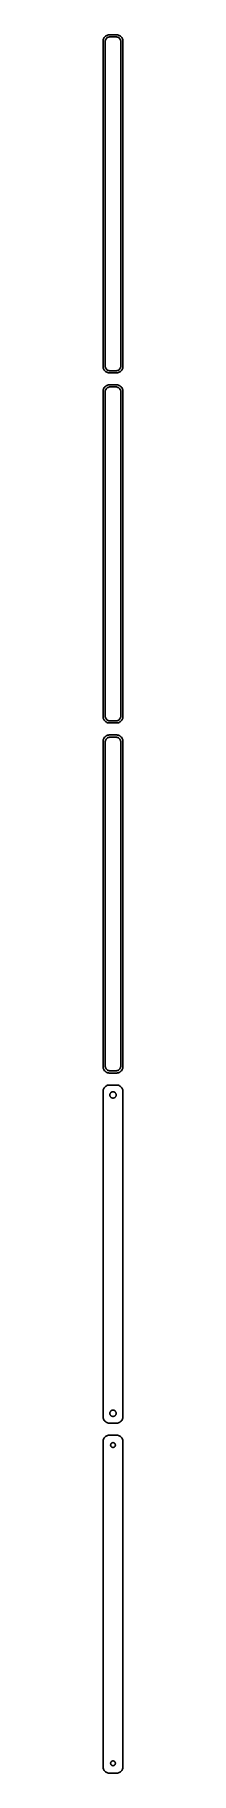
# Model space of a CAD drawing. Header units: metres. Extents: x -8 to 8, y 929 to 2239.
import ezdxf

# ---------------------------------------------------------------- set-up
doc = ezdxf.new("R2010")
doc.units = ezdxf.units.M

msp = doc.modelspace()

# ---------------------------------------------------------------- linework, layer by layer
for p, q in [((-7.46057, 2235.13), (-7.5, 2234.5)), ((-7.5, 2234.5), (-7.5, 1989.5)), ((-7.34291, 2235.74), (-7.46057, 2235.13)), ((-7.14888, 2236.34), (-7.34291, 2235.74)), ((-6.88153, 2236.91), (-7.14888, 2236.34)), ((-6.54507, 2237.44), (-6.88153, 2236.91)), ((-6.14484, 2237.92), (-6.54507, 2237.44)), ((-5.68712, 2238.35), (-6.14484, 2237.92)), ((-6, 2234), (-5.96844, 2234.5)), ((-6, 1990), (-6, 2234)), ((-5.96844, 2234.5), (-5.87433, 2234.99)), ((-5.87433, 2234.99), (-5.7191, 2235.47)), ((-5.7191, 2235.47), (-5.50522, 2235.93)), ((-5.17912, 2238.72), (-5.68712, 2238.35)), ((-5.50522, 2235.93), (-5.23605, 2236.35)), ((-5.23605, 2236.35), (-4.91586, 2236.74)), ((-4.62889, 2239.02), (-5.17912, 2238.72)), ((-4.91586, 2236.74), (-4.54968, 2237.08)), ((-4.04507, 2239.26), (-4.62889, 2239.02)), ((-4.54968, 2237.08), (-4.1433, 2237.38)), ((-4.1433, 2237.38), (-3.70311, 2237.62)), ((-3.4369, 2239.41), (-4.04507, 2239.26)), ((-3.70311, 2237.62), (-3.23605, 2237.8)), ((-2.81395, 2239.49), (-3.4369, 2239.41)), ((-3.23605, 2237.8), (-2.74951, 2237.93)), ((2.81395, 2239.49), (-2.81395, 2239.49)), ((-2.74951, 2237.93), (-2.25116, 2237.99)), ((-2.25116, 2237.99), (2.25116, 2237.99)), ((2.25116, 2237.99), (2.74951, 2237.93)), ((2.74951, 2237.93), (3.23605, 2237.8)), ((3.4369, 2239.41), (2.81395, 2239.49)), ((3.23605, 2237.8), (3.70311, 2237.62)), ((4.04507, 2239.26), (3.4369, 2239.41)), ((3.70311, 2237.62), (4.1433, 2237.38)), ((4.62889, 2239.02), (4.04507, 2239.26)), ((4.1433, 2237.38), (4.54968, 2237.08)), ((4.54968, 2237.08), (4.91586, 2236.74)), ((5.17912, 2238.72), (4.62889, 2239.02)), ((4.91586, 2236.74), (5.23605, 2236.35)), ((5.68712, 2238.35), (5.17912, 2238.72)), ((5.23605, 2236.35), (5.50522, 2235.93)), ((5.50522, 2235.93), (5.7191, 2235.47)), ((6.14484, 2237.92), (5.68712, 2238.35)), ((5.7191, 2235.47), (5.87433, 2234.99)), ((5.87433, 2234.99), (5.96844, 2234.5)), ((5.96844, 2234.5), (6, 2234)), ((6, 2234), (6, 1990)), ((6.54507, 2237.44), (6.14484, 2237.92)), ((6.88153, 2236.91), (6.54507, 2237.44)), ((7.14888, 2236.34), (6.88153, 2236.91)), ((7.34291, 2235.74), (7.14888, 2236.34)), ((7.46057, 2235.13), (7.34291, 2235.74)), ((7.5, 2234.5), (7.46057, 2235.13)), ((7.5, 1989.5), (7.5, 2234.5)), ((-7.5, 1989.5), (-7.46057, 1988.87)), ((-7.46057, 1988.87), (-7.34291, 1988.26)), ((-7.34291, 1988.26), (-7.14888, 1987.66)), ((-7.14888, 1987.66), (-6.88153, 1987.09)), ((-6.88153, 1987.09), (-6.54507, 1986.56)), ((-6.54507, 1986.56), (-6.14484, 1986.08)), ((-6.14484, 1986.08), (-5.68712, 1985.65)), ((-5.96844, 1989.5), (-6, 1990)), ((-5.87433, 1989.01), (-5.96844, 1989.5)), ((-5.7191, 1988.53), (-5.87433, 1989.01)), ((-5.50522, 1988.07), (-5.7191, 1988.53)), ((-5.68712, 1985.65), (-5.17912, 1985.28)), ((-5.23605, 1987.65), (-5.50522, 1988.07)), ((-4.91586, 1987.26), (-5.23605, 1987.65)), ((-5.17912, 1985.28), (-4.62889, 1984.98)), ((-4.54968, 1986.92), (-4.91586, 1987.26)), ((-4.62889, 1984.98), (-4.04507, 1984.74)), ((-4.1433, 1986.62), (-4.54968, 1986.92)), ((-3.70311, 1986.38), (-4.1433, 1986.62)), ((-4.04507, 1984.74), (-3.4369, 1984.59)), ((-3.23605, 1986.2), (-3.70311, 1986.38)), ((-3.4369, 1984.59), (-2.81395, 1984.51)), ((-2.74951, 1986.07), (-3.23605, 1986.2)), ((-2.81395, 1984.51), (2.81395, 1984.51)), ((-2.25116, 1986.01), (-2.74951, 1986.07)), ((2.25116, 1986.01), (-2.25116, 1986.01)), ((2.74951, 1986.07), (2.25116, 1986.01)), ((3.23605, 1986.2), (2.74951, 1986.07)), ((2.81395, 1984.51), (3.4369, 1984.59)), ((3.70311, 1986.38), (3.23605, 1986.2)), ((3.4369, 1984.59), (4.04507, 1984.74)), ((4.1433, 1986.62), (3.70311, 1986.38)), ((4.04507, 1984.74), (4.62889, 1984.98)), ((4.54968, 1986.92), (4.1433, 1986.62)), ((4.91586, 1987.26), (4.54968, 1986.92)), ((4.62889, 1984.98), (5.17912, 1985.28)), ((5.23605, 1987.65), (4.91586, 1987.26)), ((5.17912, 1985.28), (5.68712, 1985.65)), ((5.50522, 1988.07), (5.23605, 1987.65)), ((5.7191, 1988.53), (5.50522, 1988.07)), ((5.68712, 1985.65), (6.14484, 1986.08)), ((5.87433, 1989.01), (5.7191, 1988.53)), ((5.96844, 1989.5), (5.87433, 1989.01)), ((6, 1990), (5.96844, 1989.5)), ((6.14484, 1986.08), (6.54507, 1986.56)), ((6.54507, 1986.56), (6.88153, 1987.09)), ((6.88153, 1987.09), (7.14888, 1987.66)), ((7.14888, 1987.66), (7.34291, 1988.26)), ((7.34291, 1988.26), (7.46057, 1988.87)), ((7.46057, 1988.87), (7.5, 1989.5)), ((-7.46057, 1971.13), (-7.5, 1970.5)), ((-7.5, 1970.5), (-7.5, 1725.5)), ((-7.34291, 1971.74), (-7.46057, 1971.13)), ((-7.14888, 1972.34), (-7.34291, 1971.74)), ((-6.88153, 1972.91), (-7.14888, 1972.34)), ((-6.54507, 1973.44), (-6.88153, 1972.91)), ((-6.14484, 1973.92), (-6.54507, 1973.44)), ((-5.68712, 1974.35), (-6.14484, 1973.92)), ((-6, 1970), (-5.96844, 1970.5)), ((-6, 1726), (-6, 1970)), ((-5.96844, 1970.5), (-5.87433, 1970.99)), ((-5.87433, 1970.99), (-5.7191, 1971.47)), ((-5.7191, 1971.47), (-5.50522, 1971.93)), ((-5.17912, 1974.72), (-5.68712, 1974.35)), ((-5.50522, 1971.93), (-5.23605, 1972.35)), ((-5.23605, 1972.35), (-4.91586, 1972.74)), ((-4.62889, 1975.02), (-5.17912, 1974.72)), ((-4.91586, 1972.74), (-4.54968, 1973.08)), ((-4.04507, 1975.26), (-4.62889, 1975.02)), ((-4.54968, 1973.08), (-4.1433, 1973.38)), ((-4.1433, 1973.38), (-3.70311, 1973.62)), ((-3.4369, 1975.41), (-4.04507, 1975.26)), ((-3.70311, 1973.62), (-3.23605, 1973.8)), ((-2.81395, 1975.49), (-3.4369, 1975.41)), ((-3.23605, 1973.8), (-2.74951, 1973.93)), ((2.81395, 1975.49), (-2.81395, 1975.49)), ((-2.74951, 1973.93), (-2.25116, 1973.99)), ((-2.25116, 1973.99), (2.25116, 1973.99)), ((2.25116, 1973.99), (2.74951, 1973.93)), ((2.74951, 1973.93), (3.23605, 1973.8)), ((3.4369, 1975.41), (2.81395, 1975.49)), ((3.23605, 1973.8), (3.70311, 1973.62)), ((4.04507, 1975.26), (3.4369, 1975.41)), ((3.70311, 1973.62), (4.1433, 1973.38)), ((4.62889, 1975.02), (4.04507, 1975.26)), ((4.1433, 1973.38), (4.54968, 1973.08)), ((4.54968, 1973.08), (4.91586, 1972.74)), ((5.17912, 1974.72), (4.62889, 1975.02)), ((4.91586, 1972.74), (5.23605, 1972.35)), ((5.68712, 1974.35), (5.17912, 1974.72)), ((5.23605, 1972.35), (5.50522, 1971.93)), ((5.50522, 1971.93), (5.7191, 1971.47)), ((6.14484, 1973.92), (5.68712, 1974.35)), ((5.7191, 1971.47), (5.87433, 1970.99)), ((5.87433, 1970.99), (5.96844, 1970.5)), ((5.96844, 1970.5), (6, 1970)), ((6, 1970), (6, 1726)), ((6.54507, 1973.44), (6.14484, 1973.92)), ((6.88153, 1972.91), (6.54507, 1973.44)), ((7.14888, 1972.34), (6.88153, 1972.91)), ((7.34291, 1971.74), (7.14888, 1972.34)), ((7.46057, 1971.13), (7.34291, 1971.74)), ((7.5, 1970.5), (7.46057, 1971.13)), ((7.5, 1725.5), (7.5, 1970.5)), ((-7.5, 1725.5), (-7.46057, 1724.87)), ((-7.46057, 1724.87), (-7.34291, 1724.26)), ((-7.34291, 1724.26), (-7.14888, 1723.66)), ((-7.14888, 1723.66), (-6.88153, 1723.09)), ((-6.88153, 1723.09), (-6.54507, 1722.56)), ((-6.54507, 1722.56), (-6.14484, 1722.08)), ((-6.14484, 1722.08), (-5.68712, 1721.65)), ((-5.96844, 1725.5), (-6, 1726)), ((-5.87433, 1725.01), (-5.96844, 1725.5)), ((-5.7191, 1724.53), (-5.87433, 1725.01)), ((-5.50522, 1724.07), (-5.7191, 1724.53)), ((-5.68712, 1721.65), (-5.17912, 1721.28)), ((-5.23605, 1723.65), (-5.50522, 1724.07)), ((-4.91586, 1723.26), (-5.23605, 1723.65)), ((-5.17912, 1721.28), (-4.62889, 1720.98)), ((-4.54968, 1722.92), (-4.91586, 1723.26)), ((-4.62889, 1720.98), (-4.04507, 1720.74)), ((-4.1433, 1722.62), (-4.54968, 1722.92)), ((-3.70311, 1722.38), (-4.1433, 1722.62)), ((-4.04507, 1720.74), (-3.4369, 1720.59)), ((-3.23605, 1722.2), (-3.70311, 1722.38)), ((-3.4369, 1720.59), (-2.81395, 1720.51)), ((-2.74951, 1722.07), (-3.23605, 1722.2)), ((-2.81395, 1720.51), (2.81395, 1720.51)), ((-2.25116, 1722.01), (-2.74951, 1722.07)), ((2.25116, 1722.01), (-2.25116, 1722.01)), ((2.74951, 1722.07), (2.25116, 1722.01)), ((3.23605, 1722.2), (2.74951, 1722.07)), ((2.81395, 1720.51), (3.4369, 1720.59)), ((3.70311, 1722.38), (3.23605, 1722.2)), ((3.4369, 1720.59), (4.04507, 1720.74)), ((4.1433, 1722.62), (3.70311, 1722.38)), ((4.04507, 1720.74), (4.62889, 1720.98)), ((4.54968, 1722.92), (4.1433, 1722.62)), ((4.91586, 1723.26), (4.54968, 1722.92)), ((4.62889, 1720.98), (5.17912, 1721.28)), ((5.23605, 1723.65), (4.91586, 1723.26)), ((5.17912, 1721.28), (5.68712, 1721.65)), ((5.50522, 1724.07), (5.23605, 1723.65)), ((5.7191, 1724.53), (5.50522, 1724.07)), ((5.68712, 1721.65), (6.14484, 1722.08)), ((5.87433, 1725.01), (5.7191, 1724.53)), ((5.96844, 1725.5), (5.87433, 1725.01)), ((6, 1726), (5.96844, 1725.5)), ((6.14484, 1722.08), (6.54507, 1722.56)), ((6.54507, 1722.56), (6.88153, 1723.09)), ((6.88153, 1723.09), (7.14888, 1723.66)), ((7.14888, 1723.66), (7.34291, 1724.26)), ((7.34291, 1724.26), (7.46057, 1724.87)), ((7.46057, 1724.87), (7.5, 1725.5)), ((-7.46057, 1707.13), (-7.5, 1706.5)), ((-7.5, 1706.5), (-7.5, 1461.5)), ((-7.34291, 1707.74), (-7.46057, 1707.13)), ((-7.14888, 1708.34), (-7.34291, 1707.74)), ((-6.88153, 1708.91), (-7.14888, 1708.34)), ((-6.54507, 1709.44), (-6.88153, 1708.91)), ((-6.14484, 1709.92), (-6.54507, 1709.44)), ((-5.68712, 1710.35), (-6.14484, 1709.92)), ((-5.87262, 1706), (-5.84209, 1706.49)), ((-5.87262, 1462), (-5.87262, 1706)), ((-5.84209, 1706.49), (-5.75096, 1706.96)), ((-5.75096, 1706.96), (-5.60068, 1707.43)), ((-5.17912, 1710.72), (-5.68712, 1710.35)), ((-5.60068, 1707.43), (-5.3936, 1707.87)), ((-5.3936, 1707.87), (-5.13301, 1708.28)), ((-4.62889, 1711.02), (-5.17912, 1710.72)), ((-5.13301, 1708.28), (-4.82301, 1708.65)), ((-4.82301, 1708.65), (-4.46851, 1708.98)), ((-4.04507, 1711.26), (-4.62889, 1711.02)), ((-4.46851, 1708.98), (-4.07506, 1709.27)), ((-4.07506, 1709.27), (-3.64888, 1709.5)), ((-3.4369, 1711.41), (-4.04507, 1711.26)), ((-3.64888, 1709.5), (-3.1967, 1709.68)), ((-2.81395, 1711.49), (-3.4369, 1711.41)), ((-3.1967, 1709.68), (-2.72565, 1709.8)), ((2.81395, 1711.49), (-2.81395, 1711.49)), ((-2.72565, 1709.8), (-2.24316, 1709.86)), ((-2.24316, 1709.86), (2.24316, 1709.86)), ((2.24316, 1709.86), (2.72565, 1709.8)), ((2.72565, 1709.8), (3.1967, 1709.68)), ((3.4369, 1711.41), (2.81395, 1711.49)), ((3.1967, 1709.68), (3.64888, 1709.5)), ((4.04507, 1711.26), (3.4369, 1711.41)), ((3.64888, 1709.5), (4.07506, 1709.27)), ((4.62889, 1711.02), (4.04507, 1711.26)), ((4.07506, 1709.27), (4.46851, 1708.98)), ((4.46851, 1708.98), (4.82301, 1708.65)), ((5.17912, 1710.72), (4.62889, 1711.02)), ((4.82301, 1708.65), (5.13301, 1708.28)), ((5.13301, 1708.28), (5.3936, 1707.87)), ((5.68712, 1710.35), (5.17912, 1710.72)), ((5.3936, 1707.87), (5.60068, 1707.43)), ((5.60068, 1707.43), (5.75096, 1706.96)), ((6.14484, 1709.92), (5.68712, 1710.35)), ((5.75096, 1706.96), (5.84209, 1706.49)), ((5.84209, 1706.49), (5.87262, 1706)), ((5.87262, 1706), (5.87262, 1462)), ((6.54507, 1709.44), (6.14484, 1709.92)), ((6.88153, 1708.91), (6.54507, 1709.44)), ((7.14888, 1708.34), (6.88153, 1708.91)), ((7.34291, 1707.74), (7.14888, 1708.34)), ((7.46057, 1707.13), (7.34291, 1707.74)), ((7.5, 1706.5), (7.46057, 1707.13)), ((7.5, 1461.5), (7.5, 1706.5)), ((-7.5, 1461.5), (-7.46057, 1460.87)), ((-7.46057, 1460.87), (-7.34291, 1460.26)), ((-7.34291, 1460.26), (-7.14888, 1459.66)), ((-7.14888, 1459.66), (-6.88153, 1459.09)), ((-6.88153, 1459.09), (-6.54507, 1458.56)), ((-6.54507, 1458.56), (-6.14484, 1458.08)), ((-6.14484, 1458.08), (-5.68712, 1457.65)), ((-5.84209, 1461.51), (-5.87262, 1462)), ((-5.75096, 1461.04), (-5.84209, 1461.51)), ((-5.60068, 1460.57), (-5.75096, 1461.04)), ((-5.68712, 1457.65), (-5.17912, 1457.28)), ((-5.3936, 1460.13), (-5.60068, 1460.57)), ((-5.13301, 1459.72), (-5.3936, 1460.13)), ((-5.17912, 1457.28), (-4.62889, 1456.98)), ((-4.82301, 1459.35), (-5.13301, 1459.72)), ((-4.46851, 1459.02), (-4.82301, 1459.35)), ((-4.62889, 1456.98), (-4.04507, 1456.74)), ((-4.07506, 1458.73), (-4.46851, 1459.02)), ((-3.64888, 1458.5), (-4.07506, 1458.73)), ((-4.04507, 1456.74), (-3.4369, 1456.59)), ((-3.1967, 1458.32), (-3.64888, 1458.5)), ((-3.4369, 1456.59), (-2.81395, 1456.51)), ((-2.72565, 1458.2), (-3.1967, 1458.32)), ((-2.81395, 1456.51), (2.81395, 1456.51)), ((-2.24316, 1458.14), (-2.72565, 1458.2)), ((2.24316, 1458.14), (-2.24316, 1458.14)), ((2.72565, 1458.2), (2.24316, 1458.14)), ((3.1967, 1458.32), (2.72565, 1458.2)), ((2.81395, 1456.51), (3.4369, 1456.59)), ((3.64888, 1458.5), (3.1967, 1458.32)), ((3.4369, 1456.59), (4.04507, 1456.74)), ((4.07506, 1458.73), (3.64888, 1458.5)), ((4.04507, 1456.74), (4.62889, 1456.98)), ((4.46851, 1459.02), (4.07506, 1458.73)), ((4.82301, 1459.35), (4.46851, 1459.02)), ((4.62889, 1456.98), (5.17912, 1457.28)), ((5.13301, 1459.72), (4.82301, 1459.35)), ((5.3936, 1460.13), (5.13301, 1459.72)), ((5.17912, 1457.28), (5.68712, 1457.65)), ((5.60068, 1460.57), (5.3936, 1460.13)), ((5.75096, 1461.04), (5.60068, 1460.57)), ((5.68712, 1457.65), (6.14484, 1458.08)), ((5.84209, 1461.51), (5.75096, 1461.04)), ((5.87262, 1462), (5.84209, 1461.51)), ((6.14484, 1458.08), (6.54507, 1458.56)), ((6.54507, 1458.56), (6.88153, 1459.09)), ((6.88153, 1459.09), (7.14888, 1459.66)), ((7.14888, 1459.66), (7.34291, 1460.26)), ((7.34291, 1460.26), (7.46057, 1460.87)), ((7.46057, 1460.87), (7.5, 1461.5)), ((-7.46057, 1443.13), (-7.5, 1442.5)), ((-7.5, 1442.5), (-7.5, 1197.5)), ((-7.34291, 1443.74), (-7.46057, 1443.13)), ((-7.14888, 1444.34), (-7.34291, 1443.74)), ((-6.88153, 1444.91), (-7.14888, 1444.34)), ((-6.54507, 1445.44), (-6.88153, 1444.91)), ((-6.14484, 1445.92), (-6.54507, 1445.44)), ((-5.68712, 1446.35), (-6.14484, 1445.92)), ((-5.17912, 1446.72), (-5.68712, 1446.35)), ((-4.62889, 1447.02), (-5.17912, 1446.72)), ((-4.04507, 1447.26), (-4.62889, 1447.02)), ((-3.4369, 1447.41), (-4.04507, 1447.26)), ((-2.81395, 1447.49), (-3.4369, 1447.41)), ((2.81395, 1447.49), (-2.81395, 1447.49)), ((-1.28598, 1442.03), (-1.02187, 1442.17)), ((-1.02187, 1442.17), (-0.741638, 1442.28)), ((-0.741638, 1442.28), (-0.449707, 1442.36)), ((-0.449707, 1442.36), (-0.150696, 1442.4)), ((-0.150696, 1442.4), (0.150696, 1442.4)), ((0.150696, 1442.4), (0.449707, 1442.36)), ((0.449707, 1442.36), (0.741638, 1442.28)), ((0.741638, 1442.28), (1.02187, 1442.17)), ((1.02187, 1442.17), (1.28598, 1442.03)), ((3.4369, 1447.41), (2.81395, 1447.49)), ((4.04507, 1447.26), (3.4369, 1447.41)), ((4.62889, 1447.02), (4.04507, 1447.26)), ((5.17912, 1446.72), (4.62889, 1447.02)), ((5.68712, 1446.35), (5.17912, 1446.72)), ((6.14484, 1445.92), (5.68712, 1446.35)), ((6.54507, 1445.44), (6.14484, 1445.92)), ((6.88153, 1444.91), (6.54507, 1445.44)), ((7.14888, 1444.34), (6.88153, 1444.91)), ((7.34291, 1443.74), (7.14888, 1444.34)), ((7.46057, 1443.13), (7.34291, 1443.74)), ((7.5, 1442.5), (7.46057, 1443.13)), ((7.5, 1197.5), (7.5, 1442.5)), ((-2.39999, 1440), (-2.38107, 1440.3)), ((-2.38107, 1439.7), (-2.39999, 1440)), ((-2.38107, 1440.3), (-2.32458, 1440.6)), ((-2.32458, 1439.4), (-2.38107, 1439.7)), ((-2.32458, 1440.6), (-2.23146, 1440.88)), ((-2.23146, 1439.12), (-2.32458, 1439.4)), ((-2.23146, 1440.88), (-2.10313, 1441.16)), ((-2.10313, 1438.84), (-2.23146, 1439.12)), ((-2.10313, 1441.16), (-1.94164, 1441.41)), ((-1.94164, 1438.59), (-2.10313, 1438.84)), ((-1.94164, 1441.41), (-1.74951, 1441.64)), ((-1.74951, 1438.36), (-1.94164, 1438.59)), ((-1.74951, 1441.64), (-1.52982, 1441.85)), ((-1.52982, 1438.15), (-1.74951, 1438.36)), ((-1.52982, 1441.85), (-1.28598, 1442.03)), ((-1.28598, 1437.97), (-1.52982, 1438.15)), ((-1.02187, 1437.83), (-1.28598, 1437.97)), ((-0.741638, 1437.72), (-1.02187, 1437.83)), ((-0.449707, 1437.64), (-0.741638, 1437.72)), ((-0.150696, 1437.6), (-0.449707, 1437.64)), ((0.150696, 1437.6), (-0.150696, 1437.6)), ((0.449707, 1437.64), (0.150696, 1437.6)), ((0.741638, 1437.72), (0.449707, 1437.64)), ((1.02187, 1437.83), (0.741638, 1437.72)), ((1.28598, 1437.97), (1.02187, 1437.83)), ((1.28598, 1442.03), (1.52982, 1441.85)), ((1.52982, 1438.15), (1.28598, 1437.97)), ((1.52982, 1441.85), (1.74951, 1441.64)), ((1.74951, 1438.36), (1.52982, 1438.15)), ((1.74951, 1441.64), (1.94164, 1441.41)), ((1.94164, 1438.59), (1.74951, 1438.36)), ((1.94164, 1441.41), (2.10313, 1441.16)), ((2.10313, 1438.84), (1.94164, 1438.59)), ((2.10313, 1441.16), (2.23146, 1440.88)), ((2.23146, 1439.12), (2.10313, 1438.84)), ((2.23146, 1440.88), (2.32458, 1440.6)), ((2.32458, 1439.4), (2.23146, 1439.12)), ((2.32458, 1440.6), (2.38107, 1440.3)), ((2.38107, 1439.7), (2.32458, 1439.4)), ((2.38107, 1440.3), (2.39999, 1440)), ((2.39999, 1440), (2.38107, 1439.7)), ((-7.5, 1197.5), (-7.46057, 1196.87)), ((-7.46057, 1196.87), (-7.34291, 1196.26)), ((-7.34291, 1196.26), (-7.14888, 1195.66)), ((-7.14888, 1195.66), (-6.88153, 1195.09)), ((-6.88153, 1195.09), (-6.54507, 1194.56)), ((-6.54507, 1194.56), (-6.14484, 1194.08)), ((-6.14484, 1194.08), (-5.68712, 1193.65)), ((-5.68712, 1193.65), (-5.17912, 1193.28)), ((-5.17912, 1193.28), (-4.62889, 1192.98)), ((-2.39999, 1200), (-2.38107, 1200.3)), ((-2.38107, 1199.7), (-2.39999, 1200)), ((-2.38107, 1200.3), (-2.32458, 1200.6)), ((-2.32458, 1199.4), (-2.38107, 1199.7)), ((-2.32458, 1200.6), (-2.23146, 1200.88)), ((-2.23146, 1199.12), (-2.32458, 1199.4)), ((-2.23146, 1200.88), (-2.10313, 1201.16)), ((-2.10313, 1198.84), (-2.23146, 1199.12)), ((-2.10313, 1201.16), (-1.94164, 1201.41)), ((-1.94164, 1198.59), (-2.10313, 1198.84)), ((-1.94164, 1201.41), (-1.74951, 1201.64)), ((-1.74951, 1198.36), (-1.94164, 1198.59)), ((-1.74951, 1201.64), (-1.52982, 1201.85)), ((-1.52982, 1198.15), (-1.74951, 1198.36)), ((-1.52982, 1201.85), (-1.28598, 1202.03)), ((-1.28598, 1197.97), (-1.52982, 1198.15)), ((-1.28598, 1202.03), (-1.02187, 1202.17)), ((-1.02187, 1197.83), (-1.28598, 1197.97)), ((-1.02187, 1202.17), (-0.741638, 1202.28)), ((-0.741638, 1197.72), (-1.02187, 1197.83)), ((-0.741638, 1202.28), (-0.449707, 1202.36)), ((-0.449707, 1197.64), (-0.741638, 1197.72)), ((-0.449707, 1202.36), (-0.150696, 1202.4)), ((-0.150696, 1197.6), (-0.449707, 1197.64)), ((-0.150696, 1202.4), (0.150696, 1202.4)), ((0.150696, 1197.6), (-0.150696, 1197.6)), ((0.150696, 1202.4), (0.449707, 1202.36)), ((0.449707, 1197.64), (0.150696, 1197.6)), ((0.449707, 1202.36), (0.741638, 1202.28)), ((0.741638, 1197.72), (0.449707, 1197.64)), ((0.741638, 1202.28), (1.02187, 1202.17)), ((1.02187, 1197.83), (0.741638, 1197.72)), ((1.02187, 1202.17), (1.28598, 1202.03)), ((1.28598, 1197.97), (1.02187, 1197.83)), ((1.28598, 1202.03), (1.52982, 1201.85)), ((1.52982, 1198.15), (1.28598, 1197.97)), ((1.52982, 1201.85), (1.74951, 1201.64)), ((1.74951, 1198.36), (1.52982, 1198.15)), ((1.74951, 1201.64), (1.94164, 1201.41)), ((1.94164, 1198.59), (1.74951, 1198.36)), ((1.94164, 1201.41), (2.10313, 1201.16)), ((2.10313, 1198.84), (1.94164, 1198.59)), ((2.10313, 1201.16), (2.23146, 1200.88)), ((2.23146, 1199.12), (2.10313, 1198.84)), ((2.23146, 1200.88), (2.32458, 1200.6)), ((2.32458, 1199.4), (2.23146, 1199.12)), ((2.32458, 1200.6), (2.38107, 1200.3)), ((2.38107, 1199.7), (2.32458, 1199.4)), ((2.38107, 1200.3), (2.39999, 1200)), ((2.39999, 1200), (2.38107, 1199.7)), ((4.62889, 1192.98), (5.17912, 1193.28)), ((5.17912, 1193.28), (5.68712, 1193.65)), ((5.68712, 1193.65), (6.14484, 1194.08)), ((6.14484, 1194.08), (6.54507, 1194.56)), ((6.54507, 1194.56), (6.88153, 1195.09)), ((6.88153, 1195.09), (7.14888, 1195.66)), ((7.14888, 1195.66), (7.34291, 1196.26)), ((7.34291, 1196.26), (7.46057, 1196.87)), ((7.46057, 1196.87), (7.5, 1197.5)), ((-7.14888, 1180.34), (-7.34291, 1179.74)), ((-6.88153, 1180.91), (-7.14888, 1180.34)), ((-6.54507, 1181.44), (-6.88153, 1180.91)), ((-6.14484, 1181.92), (-6.54507, 1181.44)), ((-5.68712, 1182.35), (-6.14484, 1181.92)), ((-5.17912, 1182.72), (-5.68712, 1182.35)), ((-4.62889, 1183.02), (-5.17912, 1182.72)), ((-4.62889, 1192.98), (-4.04507, 1192.74)), ((-4.04507, 1183.26), (-4.62889, 1183.02)), ((-4.04507, 1192.74), (-3.4369, 1192.59)), ((-3.4369, 1183.41), (-4.04507, 1183.26)), ((-3.4369, 1192.59), (-2.81395, 1192.51)), ((-2.81395, 1183.49), (-3.4369, 1183.41)), ((-2.81395, 1192.51), (2.81395, 1192.51)), ((2.81395, 1183.49), (-2.81395, 1183.49)), ((2.81395, 1192.51), (3.4369, 1192.59)), ((3.4369, 1183.41), (2.81395, 1183.49)), ((3.4369, 1192.59), (4.04507, 1192.74)), ((4.04507, 1183.26), (3.4369, 1183.41)), ((4.04507, 1192.74), (4.62889, 1192.98)), ((4.62889, 1183.02), (4.04507, 1183.26)), ((5.17912, 1182.72), (4.62889, 1183.02)), ((5.68712, 1182.35), (5.17912, 1182.72)), ((6.14484, 1181.92), (5.68712, 1182.35)), ((6.54507, 1181.44), (6.14484, 1181.92)), ((6.88153, 1180.91), (6.54507, 1181.44)), ((7.14888, 1180.34), (6.88153, 1180.91)), ((7.34291, 1179.74), (7.14888, 1180.34)), ((-7.46057, 1179.13), (-7.5, 1178.5)), ((-7.5, 1178.5), (-7.5, 933.5)), ((-7.34291, 1179.74), (-7.46057, 1179.13)), ((-1.79999, 1176), (-1.7858, 1176.23)), ((-1.7858, 1175.77), (-1.79999, 1176)), ((-1.7858, 1176.23), (-1.74344, 1176.45)), ((-1.74344, 1175.55), (-1.7858, 1175.77)), ((-1.74344, 1176.45), (-1.67358, 1176.66)), ((-1.67358, 1175.34), (-1.74344, 1175.55)), ((-1.67358, 1176.66), (-1.57735, 1176.87)), ((-1.57735, 1175.13), (-1.67358, 1175.34)), ((-1.57735, 1176.87), (-1.45622, 1177.06)), ((-1.45622, 1174.94), (-1.57735, 1175.13)), ((-1.45622, 1177.06), (-1.31213, 1177.23)), ((-1.31213, 1174.77), (-1.45622, 1174.94)), ((-1.31213, 1177.23), (-1.14735, 1177.39)), ((-1.14735, 1174.61), (-1.31213, 1174.77)), ((-1.14735, 1177.39), (-0.964478, 1177.52)), ((-0.964478, 1174.48), (-1.14735, 1174.61)), ((-0.964478, 1177.52), (-0.766388, 1177.63)), ((-0.766388, 1174.37), (-0.964478, 1174.48)), ((-0.766388, 1177.63), (-0.556229, 1177.71)), ((-0.556229, 1174.29), (-0.766388, 1174.37)), ((-0.556229, 1177.71), (-0.33728, 1177.77)), ((-0.33728, 1174.23), (-0.556229, 1174.29)), ((-0.33728, 1177.77), (-0.113022, 1177.8)), ((-0.113022, 1174.2), (-0.33728, 1174.23)), ((-0.113022, 1177.8), (0.113022, 1177.8)), ((0.113022, 1174.2), (-0.113022, 1174.2)), ((0.113022, 1177.8), (0.33728, 1177.77)), ((0.33728, 1174.23), (0.113022, 1174.2)), ((0.33728, 1177.77), (0.556229, 1177.71)), ((0.556229, 1174.29), (0.33728, 1174.23)), ((0.556229, 1177.71), (0.766388, 1177.63)), ((0.766388, 1174.37), (0.556229, 1174.29)), ((0.766388, 1177.63), (0.964478, 1177.52)), ((0.964478, 1174.48), (0.766388, 1174.37)), ((0.964478, 1177.52), (1.14735, 1177.39)), ((1.14735, 1174.61), (0.964478, 1174.48)), ((1.14735, 1177.39), (1.31213, 1177.23)), ((1.31213, 1174.77), (1.14735, 1174.61)), ((1.31213, 1177.23), (1.45622, 1177.06)), ((1.45622, 1174.94), (1.31213, 1174.77)), ((1.45622, 1177.06), (1.57735, 1176.87)), ((1.57735, 1175.13), (1.45622, 1174.94)), ((1.57735, 1176.87), (1.67358, 1176.66)), ((1.67358, 1175.34), (1.57735, 1175.13)), ((1.67358, 1176.66), (1.74344, 1176.45)), ((1.74344, 1175.55), (1.67358, 1175.34)), ((1.74344, 1176.45), (1.7858, 1176.23)), ((1.7858, 1175.77), (1.74344, 1175.55)), ((1.7858, 1176.23), (1.79999, 1176)), ((1.79999, 1176), (1.7858, 1175.77)), ((7.46057, 1179.13), (7.34291, 1179.74)), ((7.5, 1178.5), (7.46057, 1179.13)), ((7.5, 933.5), (7.5, 1178.5)), ((-7.5, 933.5), (-7.46057, 932.873)), ((-7.46057, 932.873), (-7.34291, 932.257)), ((-7.34291, 932.257), (-7.14888, 931.659)), ((-7.14888, 931.659), (-6.88153, 931.091)), ((-6.88153, 931.091), (-6.54507, 930.561)), ((-1.79999, 936), (-1.7858, 936.226)), ((-1.7858, 935.774), (-1.79999, 936)), ((-1.7858, 936.226), (-1.74344, 936.448)), ((-1.74344, 935.552), (-1.7858, 935.774)), ((-1.74344, 936.448), (-1.67358, 936.663)), ((-1.67358, 935.337), (-1.74344, 935.552)), ((-1.67358, 936.663), (-1.57735, 936.867)), ((-1.57735, 935.133), (-1.67358, 935.337)), ((-1.57735, 936.867), (-1.45622, 937.058)), ((-1.45622, 934.942), (-1.57735, 935.133)), ((-1.45622, 937.058), (-1.31213, 937.232)), ((-1.31213, 934.768), (-1.45622, 934.942)), ((-1.31213, 937.232), (-1.14735, 937.387)), ((-1.14735, 934.613), (-1.31213, 934.768)), ((-1.14735, 937.387), (-0.964478, 937.52)), ((-0.964478, 934.48), (-1.14735, 934.613)), ((-0.964478, 937.52), (-0.766388, 937.629)), ((-0.766388, 934.371), (-0.964478, 934.48)), ((-0.766388, 937.629), (-0.556229, 937.712)), ((-0.556229, 934.288), (-0.766388, 934.371)), ((-0.556229, 937.712), (-0.33728, 937.768)), ((-0.33728, 934.232), (-0.556229, 934.288)), ((-0.33728, 937.768), (-0.113022, 937.796)), ((-0.113022, 934.204), (-0.33728, 934.232)), ((-0.113022, 937.796), (0.113022, 937.796)), ((0.113022, 934.204), (-0.113022, 934.204)), ((0.113022, 937.796), (0.33728, 937.768)), ((0.33728, 934.232), (0.113022, 934.204)), ((0.33728, 937.768), (0.556229, 937.712)), ((0.556229, 934.288), (0.33728, 934.232)), ((0.556229, 937.712), (0.766388, 937.629)), ((0.766388, 934.371), (0.556229, 934.288)), ((0.766388, 937.629), (0.964478, 937.52)), ((0.964478, 934.48), (0.766388, 934.371)), ((0.964478, 937.52), (1.14735, 937.387)), ((1.14735, 934.613), (0.964478, 934.48)), ((1.14735, 937.387), (1.31213, 937.232)), ((1.31213, 934.768), (1.14735, 934.613)), ((1.31213, 937.232), (1.45622, 937.058)), ((1.45622, 934.942), (1.31213, 934.768)), ((1.45622, 937.058), (1.57735, 936.867)), ((1.57735, 935.133), (1.45622, 934.942)), ((1.57735, 936.867), (1.67358, 936.663)), ((1.67358, 935.337), (1.57735, 935.133)), ((1.67358, 936.663), (1.74344, 936.448)), ((1.74344, 935.552), (1.67358, 935.337)), ((1.74344, 936.448), (1.7858, 936.226)), ((1.7858, 935.774), (1.74344, 935.552)), ((1.7858, 936.226), (1.79999, 936)), ((1.79999, 936), (1.7858, 935.774)), ((6.54507, 930.561), (6.88153, 931.091)), ((6.88153, 931.091), (7.14888, 931.659)), ((7.14888, 931.659), (7.34291, 932.257)), ((7.34291, 932.257), (7.46057, 932.873)), ((7.46057, 932.873), (7.5, 933.5)), ((-6.54507, 930.561), (-6.14484, 930.077)), ((-6.14484, 930.077), (-5.68712, 929.647)), ((-5.68712, 929.647), (-5.17912, 929.278)), ((-5.17912, 929.278), (-4.62889, 928.976)), ((-4.62889, 928.976), (-4.04507, 928.745)), ((-4.04507, 928.745), (-3.4369, 928.589)), ((-3.4369, 928.589), (-2.81395, 928.51)), ((-2.81395, 928.51), (2.81395, 928.51)), ((2.81395, 928.51), (3.4369, 928.589)), ((3.4369, 928.589), (4.04507, 928.745)), ((4.04507, 928.745), (4.62889, 928.976)), ((4.62889, 928.976), (5.17912, 929.278)), ((5.17912, 929.278), (5.68712, 929.647)), ((5.68712, 929.647), (6.14484, 930.077)), ((6.14484, 930.077), (6.54507, 930.561))]:
    msp.add_line(p, q)

doc.saveas('drawing.dxf')
